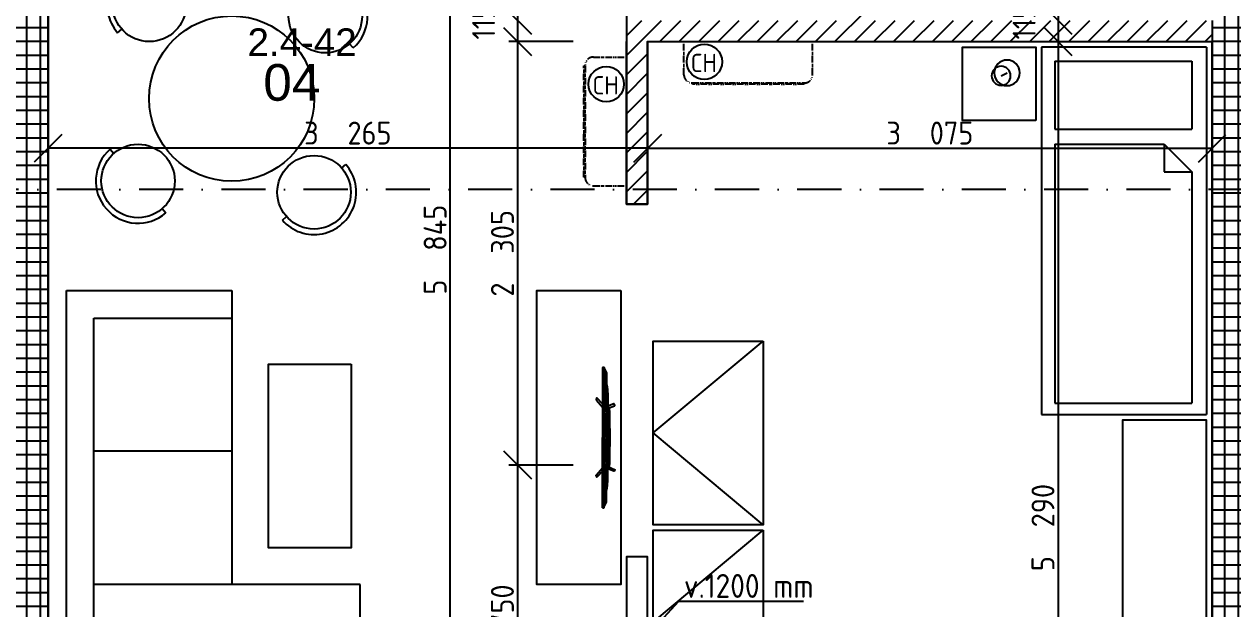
# Model space of a CAD drawing. Extents: x 4511820 to 5180432, y -1526536 to -944957.
# Drawn here: x 5136212 to 5142795, y -1210332 to -1207149 of the extents above; entities that cross this region are included whole.
import ezdxf

# ---------------------------------------------------------------- set-up
doc = ezdxf.new("R2010")
doc.units = 0
doc.header["$MEASUREMENT"] = 0
doc.linetypes.add('ACAD_ISO12W100', pattern=[22, 12, -3, 0.5, -3, 0.5, -3])
doc.linetypes.add('BODKOCIARKOVANA_3', pattern=[5.6, 3, -1.3, 0, -1.3])
doc.layers.get('0').update_dxf_attribs({"linetype": 'CONTINUOUS'})
doc.layers.get('Defpoints').update_dxf_attribs({"color": 61, "linetype": 'CONTINUOUS'})
for name, color, linetype in [('KÓTY', 4, 'CONTINUOUS'), ('MÚRY', 1, 'CONTINUOUS'), ('osi', 253, 'CONTINUOUS'), ('Plochy', 41, 'CONTINUOUS'), ('POPIS', 7, 'CONTINUOUS'), ('TENKÁ', 7, 'CONTINUOUS'), ('ZARIADENIE', 47, 'CONTINUOUS'), ('ZZ-chladenie', 133, 'CONTINUOUS'), ('ŠRAFY', 82, 'CONTINUOUS')]:
    doc.layers.add(name, color=color, linetype=linetype)
doc.styles.add('ARIAL', font='arial.ttf')
doc.styles.add('STYLE1', font='isocp.shx')
doc.dimstyles.new('STANDARD-50', dxfattribs={"dimtxt": 125, "dimasz": 150, "dimexe": 10, "dimexo": 200, "dimgap": 20, "dimtad": 1, "dimdsep": 46, "dimlunit": 6, "dimtxsty": 'STYLE1', "dimblk1": 'OBLIQUE', "dimblk2": 'OBLIQUE', "dimsah": 1, "dimcen": 2.5, "dimse1": 1, "dimse2": 1, "dimadec": 0, "dimazin": 0, "dimtfac": 1, "dimtmove": 1, "dimatfit": 3, "dimldrblk": 'OBLIQUE', "dimfxl": 1, "dimtolj": 1, "dimtzin": 0, "dimarcsym": 0})
pattern_1 = [(90, (-3307273.674, 579782.7), (-75, 1e-14), []), (180, (-3307273.674, 579782.7), (-1e-14, -75), [])]

# ---------------------------------------------------------------- blocks, each defined once
blk = doc.blocks.new('stol kruh')
at = {"layer": 'ZARIADENIE', "ltscale": 0.25}
for p, q in [((4441014, -1342243.9), (4441036.5, -1342224.1)), ((4441690.1, -1342287.3), (4441670.3, -1342264.8)), ((4440690.9, -1342527.6), (4440713.4, -1342507.8)), ((4441974.3, -1342610), (4441954.5, -1342587.5)), ((4440650.1, -1343161.8), (4440670, -1343184.3)), ((4441910.8, -1343263.8), (4441933.3, -1343244)), ((4440934.3, -1343484.5), (4440954.1, -1343507)), ((4441588.1, -1343548), (4441610.6, -1343528.2))]:
    blk.add_line(p, q, dxfattribs=at)
for centre, radius in [((4440863.7, -1342375.8), 200), ((4441822.3, -1342437.4), 200), ((4441312.2, -1342885.9), 450), ((4440802.1, -1343334.4), 200), ((4441760.7, -1343396), 200)]:
    blk.add_circle(centre, radius, dxfattribs=at)
for centre, start, end in [((4440863.7, -1342375.8), 41.28281, 221.28281), ((4441822.3, -1342437.4), 311.3675, 131.3675), ((4440802.1, -1343334.4), 131.3675, 311.3675), ((4441760.7, -1343396), 221.3675, 41.3675)]:
    blk.add_arc(centre, 230, start, end, dxfattribs=at)
blk = doc.blocks.new('SESACKA ROH1')
at = {"layer": 'ZARIADENIE', "color": 30, "ltscale": 0.25}
for p, q in [((4444944, -1318705.2), (4444944, -1317105.2)), ((4444944, -1317105.2), (4445844, -1317105.2)), ((4445094, -1318555.2), (4445094, -1317105.2)), ((4445844, -1317105.2), (4445844, -1317805.2)), ((4447444, -1317805.2), (4445844, -1317805.2)), ((4445844, -1317805.2), (4445844, -1318555.2)), ((4446569, -1317805.2), (4446569, -1318555.2)), ((4447294, -1318555.2), (4447294, -1317805.2)), ((4447444, -1318705.2), (4447444, -1317805.2)), ((4445094, -1318555.2), (4447294, -1318555.2)), ((4444944, -1318705.2), (4447444, -1318705.2))]:
    blk.add_line(p, q, dxfattribs=at)
at = {"layer": 'ZARIADENIE', "color": 45, "ltscale": 0.25}
blk.add_lwpolyline([(4447044, -1317155.2), (4446044, -1317155.2), (4446044, -1317605.2), (4447044, -1317605.2)], close=True, dxfattribs=at)
blk = doc.blocks.new('Tv06_top_cad-block.com')
at = {"color": 0}
for points in [[(-161.1, -3.4), (-173.3, 26.2, 0.359324), (-175.3, 27.3, 0.097501), (-182.8, 24.2, 0.350578), (-183.5, 22.1), (-171.1, -10.4)], [(161.1, -3.4), (173.3, 26.2, -0.359324), (175.3, 27.3, -0.097501), (182.8, 24.2, -0.350578), (183.5, 22.1), (171.1, -10.4)], [(-381.9, -38.8, -0.13121), (-383.2, -32.7, -0.169032), (-383, -32.3), (-381.8, -31.1, -0.205713), (-381.3, -30.9), (-378.5, -30.9, 0.118206), (-376.2, -30.4), (-351.4, -18.4, -0.105648), (-345.8, -17), (0, -17)], [(-339.3, -21.2), (-339.3, -21.2, 0.099639), (-344.3, -22.2), (-349.2, -24.6, 0.215889), (-350.7, -26.3, 0.476075), (-349.4, -28, 0.244765)], [(-295.5, -17), (-282, -15, -0.02037), (-255.8, -12, -0.012056), (-227.2, -10.7), (-169.3, -10.7)], [(-182.5, -38.8), (-214.4, -69.1, 0.250582), (-215, -71, 0.266718), (-214.3, -71.9, 0.084688)], [(-214.3, -71.9), (-207.3, -73.1, 0.211205), (-203.3, -72.1), (-165.2, -38.8)], [(-181.8, -17), (-178.5, -14, -0.213415), (-177.3, -13.6), (0, -13.6)], [(-172.1, -13.6, -0.072098), (-159.2, -3, -0.121861), (-158.4, -2.8)], [(-170.1, -10.6, -0.053076), (-160.2, -2.9), (-158.4, -2.8)], [(-147.6, -13.6), (-147.6, -7.5, -0.414214), (-147.4, -7.3), (-146.5, -7.3, -0.414214), (-146.3, -7.5), (-146.3, -13.6)], [(-146.8, -28, 0.414214), (-145, -26.2), (-145, -23, 0.414214), (-146.8, -21.2)], [(-143.9, -13.6), (-143.9, -7.5, -0.414214), (-143.7, -7.3), (-142.7, -7.3, -0.414214), (-142.6, -7.5), (-142.6, -13.6)], [(-140.2, -13.6), (-140.2, -7.5, -0.414214), (-140, -7.3), (-139, -7.3, -0.414214), (-138.8, -7.5), (-138.8, -13.6)], [(-136.4, -13.6), (-136.4, -7.5, -0.414214), (-136.3, -7.3), (-135.3, -7.3, -0.414214), (-135.1, -7.5), (-135.1, -13.6)], [(-132.7, -13.6), (-132.7, -7.5, -0.414214), (-132.5, -7.3), (-131.6, -7.3, -0.414214), (-131.4, -7.5), (-131.4, -13.6)], [(-128.8, -28, -0.414214), (-130.6, -26.2), (-130.6, -23, -0.414214), (-128.8, -21.2)], [(-129, -13.6), (-129, -7.5, -0.414214), (-128.8, -7.3), (-127.9, -7.3, -0.414214), (-127.7, -7.5), (-127.7, -13.6)], [(-125.3, -13.6), (-125.3, -7.5, -0.414214), (-125.1, -7.3), (-124.1, -7.3, -0.414214), (-124, -7.5), (-124, -13.6)], [(-121.6, -13.6), (-121.6, -7.5, -0.414214), (-121.4, -7.3), (-120.4, -7.3, -0.414214), (-120.2, -7.5), (-120.2, -13.6)], [(-117.8, -13.6), (-117.8, -7.5, -0.414214), (-117.7, -7.3), (-116.7, -7.3, -0.414214), (-116.5, -7.5), (-116.5, -13.6)], [(-114.1, -13.6), (-114.1, -7.5, -0.414214), (-113.9, -7.3), (-113, -7.3, -0.414214), (-112.8, -7.5), (-112.8, -13.6)], [(-110.4, -13.6), (-110.4, -7.5, -0.414214), (-110.2, -7.3), (-109.3, -7.3, -0.414214), (-109.1, -7.5), (-109.1, -13.6)], [(-106.7, -13.6), (-106.7, -7.5, -0.414214), (-106.5, -7.3), (-105.5, -7.3, -0.414214), (-105.4, -7.5), (-105.4, -13.6)], [(-103, -13.6), (-103, -7.5, -0.414214), (-102.8, -7.3), (-101.8, -7.3, -0.414214), (-101.6, -7.5), (-101.6, -13.6)], [(-99.2, -13.6), (-99.2, -7.5, -0.414214), (-99.1, -7.3), (-98.1, -7.3, -0.414214), (-97.9, -7.5), (-97.9, -13.6)], [(-95.5, -13.6), (-95.5, -7.5, -0.414214), (-95.3, -7.3), (-94.4, -7.3, -0.414214), (-94.2, -7.5), (-94.2, -13.6)], [(-91.8, -13.6), (-91.8, -7.5, -0.414214), (-91.6, -7.3), (-90.7, -7.3, -0.414214), (-90.5, -7.5), (-90.5, -13.6)], [(-88.1, -13.6), (-88.1, -7.5, -0.414214), (-87.9, -7.3), (-86.9, -7.3, -0.414214), (-86.8, -7.5), (-86.8, -13.6)], [(-84.4, -13.6), (-84.4, -7.5, -0.414214), (-84.2, -7.3), (-83.2, -7.3, -0.414214), (-83, -7.5), (-83, -13.6)], [(-80.6, -13.6), (-80.6, -7.5, -0.414214), (-80.5, -7.3), (-79.5, -7.3, -0.414214), (-79.3, -7.5), (-79.3, -13.6)], [(-76.9, -13.6), (-76.9, -7.5, -0.414214), (-76.7, -7.3), (-75.8, -7.3, -0.414214), (-75.6, -7.5), (-75.6, -13.6)], [(-73.2, -13.6), (-73.2, -7.5, -0.414214), (-73, -7.3), (-72.1, -7.3, -0.414214), (-71.9, -7.5), (-71.9, -13.6)], [(-69.5, -13.6), (-69.5, -7.5, -0.414214), (-69.3, -7.3), (-68.3, -7.3, -0.414214), (-68.2, -7.5), (-68.2, -13.6)], [(-65.8, -13.6), (-65.8, -7.5, -0.414214), (-65.6, -7.3), (-64.6, -7.3, -0.414214), (-64.4, -7.5), (-64.4, -13.6)], [(-62, -13.6), (-62, -7.5, -0.414214), (-61.9, -7.3), (-60.9, -7.3, -0.414214), (-60.7, -7.5), (-60.7, -13.6)], [(-58.3, -13.6), (-58.3, -7.5, -0.414214), (-58.1, -7.3), (-57.2, -7.3, -0.414214), (-57, -7.5), (-57, -13.6)], [(-54.6, -13.6), (-54.6, -7.5, -0.414214), (-54.4, -7.3), (-53.5, -7.3, -0.414214), (-53.3, -7.5), (-53.3, -13.6)], [(-50.9, -13.6), (-50.9, -7.5, -0.414214), (-50.7, -7.3), (-49.7, -7.3, -0.414214), (-49.6, -7.5), (-49.6, -13.6)], [(-47.2, -13.6), (-47.2, -7.5, -0.414214), (-47, -7.3), (-46, -7.3, -0.414214), (-45.8, -7.5), (-45.8, -13.6)], [(-43.4, -13.6), (-43.4, -7.5, -0.414214), (-43.3, -7.3), (-42.3, -7.3, -0.414214), (-42.1, -7.5), (-42.1, -13.6)], [(-39.7, -13.6), (-39.7, -7.5, -0.414214), (-39.5, -7.3), (-38.6, -7.3, -0.414214), (-38.4, -7.5), (-38.4, -13.6)], [(-36, -13.6), (-36, -7.5, -0.414214), (-35.8, -7.3), (-34.9, -7.3, -0.414214), (-34.7, -7.5), (-34.7, -13.6)], [(-32.3, -13.6), (-32.3, -7.5, -0.414214), (-32.1, -7.3), (-31.1, -7.3, -0.414214), (-31, -7.5), (-31, -13.6)], [(-28.6, -13.6), (-28.6, -7.5, -0.414214), (-28.4, -7.3), (-27.4, -7.3, -0.414214), (-27.2, -7.5), (-27.2, -13.6)], [(-24.8, -13.6), (-24.8, -7.5, -0.414214), (-24.7, -7.3), (-23.7, -7.3, -0.414214), (-23.5, -7.5), (-23.5, -13.6)], [(-21.1, -13.6), (-21.1, -7.5, -0.414214), (-20.9, -7.3), (-20, -7.3, -0.414214), (-19.8, -7.5), (-19.8, -13.6)], [(-17.4, -13.6), (-17.4, -7.5, -0.414214), (-17.2, -7.3), (-16.3, -7.3, -0.414214), (-16.1, -7.5), (-16.1, -13.6)], [(-13.7, -13.6), (-13.7, -7.5, -0.414214), (-13.5, -7.3), (-12.5, -7.3, -0.414214), (-12.4, -7.5), (-12.4, -13.6)], [(-10, -13.6), (-10, -7.5, -0.414214), (-9.8, -7.3), (-8.8, -7.3, -0.414214), (-8.6, -7.5), (-8.6, -13.6)], [(-10, -28, 0.414214), (-8.2, -26.2), (-8.2, -23, 0.414214), (-10, -21.2)], [(-6.2, -13.6), (-6.2, -7.5, -0.414214), (-6.1, -7.3), (-5.1, -7.3, -0.414214), (-4.9, -7.5), (-4.9, -13.6)], [(-2.5, -13.6), (-2.5, -7.5, -0.414214), (-2.3, -7.3), (-1.4, -7.3, -0.414214), (-1.2, -7.5), (-1.2, -13.6)], [(181.8, -17), (178.5, -14, 0.213415), (177.3, -13.6), (0, -13.6)], [(381.9, -38.8, 0.13121), (383.2, -32.7, 0.169032), (383, -32.3), (381.8, -31.1, 0.205713), (381.3, -30.9), (378.5, -30.9, -0.118206), (376.2, -30.4), (351.4, -18.4, 0.105648), (345.8, -17), (0, -17)], [(2.5, -13.6), (2.5, -7.5, 0.414214), (2.3, -7.3), (1.4, -7.3, 0.414214), (1.2, -7.5), (1.2, -13.6)], [(6.2, -13.6), (6.2, -7.5, 0.414214), (6.1, -7.3), (5.1, -7.3, 0.414214), (4.9, -7.5), (4.9, -13.6)], [(10, -28, -0.414214), (8.2, -26.2), (8.2, -23, -0.414214), (10, -21.2)], [(10, -13.6), (10, -7.5, 0.414214), (9.8, -7.3), (8.8, -7.3, 0.414214), (8.6, -7.5), (8.6, -13.6)], [(13.7, -13.6), (13.7, -7.5, 0.414214), (13.5, -7.3), (12.5, -7.3, 0.414214), (12.4, -7.5), (12.4, -13.6)], [(17.4, -13.6), (17.4, -7.5, 0.414214), (17.2, -7.3), (16.3, -7.3, 0.414214), (16.1, -7.5), (16.1, -13.6)], [(21.1, -13.6), (21.1, -7.5, 0.414214), (20.9, -7.3), (20, -7.3, 0.414214), (19.8, -7.5), (19.8, -13.6)], [(24.8, -13.6), (24.8, -7.5, 0.414214), (24.7, -7.3), (23.7, -7.3, 0.414214), (23.5, -7.5), (23.5, -13.6)], [(28.6, -13.6), (28.6, -7.5, 0.414214), (28.4, -7.3), (27.4, -7.3, 0.414214), (27.2, -7.5), (27.2, -13.6)], [(32.3, -13.6), (32.3, -7.5, 0.414214), (32.1, -7.3), (31.1, -7.3, 0.414214), (31, -7.5), (31, -13.6)], [(36, -13.6), (36, -7.5, 0.414214), (35.8, -7.3), (34.9, -7.3, 0.414214), (34.7, -7.5), (34.7, -13.6)], [(39.7, -13.6), (39.7, -7.5, 0.414214), (39.5, -7.3), (38.6, -7.3, 0.414214), (38.4, -7.5), (38.4, -13.6)], [(43.4, -13.6), (43.4, -7.5, 0.414214), (43.3, -7.3), (42.3, -7.3, 0.414214), (42.1, -7.5), (42.1, -13.6)], [(47.2, -13.6), (47.2, -7.5, 0.414214), (47, -7.3), (46, -7.3, 0.414214), (45.8, -7.5), (45.8, -13.6)], [(50.9, -13.6), (50.9, -7.5, 0.414214), (50.7, -7.3), (49.7, -7.3, 0.414214), (49.6, -7.5), (49.6, -13.6)], [(54.6, -13.6), (54.6, -7.5, 0.414214), (54.4, -7.3), (53.5, -7.3, 0.414214), (53.3, -7.5), (53.3, -13.6)], [(58.3, -13.6), (58.3, -7.5, 0.414214), (58.1, -7.3), (57.2, -7.3, 0.414214), (57, -7.5), (57, -13.6)], [(62, -13.6), (62, -7.5, 0.414214), (61.9, -7.3), (60.9, -7.3, 0.414214), (60.7, -7.5), (60.7, -13.6)], [(65.8, -13.6), (65.8, -7.5, 0.414214), (65.6, -7.3), (64.6, -7.3, 0.414214), (64.4, -7.5), (64.4, -13.6)], [(69.5, -13.6), (69.5, -7.5, 0.414214), (69.3, -7.3), (68.3, -7.3, 0.414214), (68.2, -7.5), (68.2, -13.6)], [(73.2, -13.6), (73.2, -7.5, 0.414214), (73, -7.3), (72.1, -7.3, 0.414214), (71.9, -7.5), (71.9, -13.6)], [(76.9, -13.6), (76.9, -7.5, 0.414214), (76.7, -7.3), (75.8, -7.3, 0.414214), (75.6, -7.5), (75.6, -13.6)], [(80.6, -13.6), (80.6, -7.5, 0.414214), (80.5, -7.3), (79.5, -7.3, 0.414214), (79.3, -7.5), (79.3, -13.6)], [(84.4, -13.6), (84.4, -7.5, 0.414214), (84.2, -7.3), (83.2, -7.3, 0.414214), (83, -7.5), (83, -13.6)], [(88.1, -13.6), (88.1, -7.5, 0.414214), (87.9, -7.3), (86.9, -7.3, 0.414214), (86.8, -7.5), (86.8, -13.6)], [(91.8, -13.6), (91.8, -7.5, 0.414214), (91.6, -7.3), (90.7, -7.3, 0.414214), (90.5, -7.5), (90.5, -13.6)], [(95.5, -13.6), (95.5, -7.5, 0.414214), (95.3, -7.3), (94.4, -7.3, 0.414214), (94.2, -7.5), (94.2, -13.6)], [(99.2, -13.6), (99.2, -7.5, 0.414214), (99.1, -7.3), (98.1, -7.3, 0.414214), (97.9, -7.5), (97.9, -13.6)], [(103, -13.6), (103, -7.5, 0.414214), (102.8, -7.3), (101.8, -7.3, 0.414214), (101.6, -7.5), (101.6, -13.6)], [(106.7, -13.6), (106.7, -7.5, 0.414214), (106.5, -7.3), (105.5, -7.3, 0.414214), (105.4, -7.5), (105.4, -13.6)], [(110.4, -13.6), (110.4, -7.5, 0.414214), (110.2, -7.3), (109.3, -7.3, 0.414214), (109.1, -7.5), (109.1, -13.6)], [(114.1, -13.6), (114.1, -7.5, 0.414214), (113.9, -7.3), (113, -7.3, 0.414214), (112.8, -7.5), (112.8, -13.6)], [(117.8, -13.6), (117.8, -7.5, 0.414214), (117.7, -7.3), (116.7, -7.3, 0.414214), (116.5, -7.5), (116.5, -13.6)], [(121.6, -13.6), (121.6, -7.5, 0.414214), (121.4, -7.3), (120.4, -7.3, 0.414214), (120.2, -7.5), (120.2, -13.6)], [(125.3, -13.6), (125.3, -7.5, 0.414214), (125.1, -7.3), (124.1, -7.3, 0.414214), (124, -7.5), (124, -13.6)], [(129, -13.6), (129, -7.5, 0.414214), (128.8, -7.3), (127.9, -7.3, 0.414214), (127.7, -7.5), (127.7, -13.6)], [(128.8, -28, 0.414214), (130.6, -26.2), (130.6, -23, 0.414214), (128.8, -21.2)], [(132.7, -13.6), (132.7, -7.5, 0.414214), (132.5, -7.3), (131.6, -7.3, 0.414214), (131.4, -7.5), (131.4, -13.6)], [(136.4, -13.6), (136.4, -7.5, 0.414214), (136.3, -7.3), (135.3, -7.3, 0.414214), (135.1, -7.5), (135.1, -13.6)], [(140.2, -13.6), (140.2, -7.5, 0.414214), (140, -7.3), (139, -7.3, 0.414214), (138.8, -7.5), (138.8, -13.6)], [(143.9, -13.6), (143.9, -7.5, 0.414214), (143.7, -7.3), (142.7, -7.3, 0.414214), (142.6, -7.5), (142.6, -13.6)], [(146.8, -28, -0.414214), (145, -26.2), (145, -23, -0.414214), (146.8, -21.2)], [(147.6, -13.6), (147.6, -7.5, 0.414214), (147.4, -7.3), (146.5, -7.3, 0.414214), (146.3, -7.5), (146.3, -13.6)], [(172.1, -13.6, 0.072098), (159.2, -3, 0.121861), (158.4, -2.8)], [(170.1, -10.6, 0.053076), (160.2, -2.9), (158.4, -2.8)], [(214.3, -71.9), (207.3, -73.1, -0.211205), (203.3, -72.1), (165.2, -38.8)], [(295.5, -17), (282, -15, 0.02037), (255.8, -12, 0.012056), (227.2, -10.7), (169.3, -10.7)], [(182.5, -38.8), (214.4, -69.1, -0.250582), (215, -71, -0.266718), (214.3, -71.9, -0.084688)], [(339.3, -21.2), (339.3, -21.2, -0.099639), (344.3, -22.2), (349.2, -24.6, -0.215889), (350.7, -26.3, -0.476075), (349.4, -28, -0.244765)]]:
    blk.add_lwpolyline(points, format="xyb", dxfattribs=at)
for points in [[(-381.9, -38.8), (0, -38.8)], [(-378.5, -30.9), (0, -30.9)], [(-349.4, -28), (-146.8, -28)], [(-339.3, -21.2), (-146.8, -21.2)], [(-158.6, -6.5), (0, -6.5)], [(-128.8, -21.2), (-10, -21.2)], [(-128.8, -28), (-10, -28)], [(158.6, -6.5), (0, -6.5)], [(378.5, -30.9), (0, -30.9)], [(381.9, -38.8), (0, -38.8)], [(128.8, -21.2), (10, -21.2)], [(128.8, -28), (10, -28)], [(339.3, -21.2), (146.8, -21.2)], [(349.4, -28), (146.8, -28)]]:
    blk.add_lwpolyline(points, dxfattribs=at)
for centre, radius, start, end in [((0, -4564), 4564, 90, 91.98925), ((0, -4564), 4564, 88.01075, 90), ((-170.5, -10.1), 0.6, 200.97838, 314.02949), ((170.5, -10.1), 0.6, 225.97051, 339.02162)]:
    blk.add_arc(centre, radius, start, end, dxfattribs=at)
blk = doc.blocks.new('TV')
at = {"layer": 'ZARIADENIE', "color": 8}
blk.add_blockref('Tv06_top_cad-block.com', (4448198.7, -1316337.8), dxfattribs=at)
blk = doc.blocks.new('JEDNOPOSTEL')
at = {"layer": 'ZARIADENIE', "ltscale": 0.25}
for p, q in [((4449069, -1322230.2), (4447069, -1322230.2)), ((4447069, -1323130.2), (4447069, -1322230.2)), ((4449069, -1322230.2), (4449069, -1323130.2)), ((4449069, -1323130.2), (4447069, -1323130.2)), ((4448913, -1323349.6), (4448929.1, -1323317.4))]:
    blk.add_line(p, q, dxfattribs=at)
at = {"layer": 'ZARIADENIE', "color": 76, "ltscale": 0.25}
for p, q in [((4448390.6, -1322311.3), (4447130.6, -1322311.3)), ((4447130.6, -1323056.9), (4447130.6, -1322311.3)), ((4448540.6, -1322461.3), (4448390.6, -1322311.3)), ((4448390.6, -1322461.3), (4448390.6, -1322311.3)), ((4448992.6, -1322311.3), (4448623.3, -1322311.3)), ((4448623.3, -1323056.9), (4448623.3, -1322311.3)), ((4448992.6, -1323056.9), (4448992.6, -1322311.3)), ((4448540.6, -1322461.3), (4448390.6, -1322461.3)), ((4448540.6, -1323056.9), (4448540.6, -1322461.3)), ((4448540.6, -1323056.9), (4447130.6, -1323056.9)), ((4448992.6, -1323056.9), (4448623.3, -1323056.9))]:
    blk.add_line(p, q, dxfattribs=at)
at = {"layer": 'ZARIADENIE'}
blk.add_lwpolyline([(4448669, -1323160.2), (4448669, -1323560.2), (4449069, -1323560.2), (4449069, -1323160.2)], close=True, dxfattribs=at)
at = {"layer": 'ZARIADENIE', "ltscale": 0.25}
for centre, radius in [((4448929.1, -1323317.4), 69.7), ((4448913, -1323349.6), 51.9)]:
    blk.add_circle(centre, radius, dxfattribs=at)
blk = doc.blocks.new('SKRINA')
at = {"layer": 'ZARIADENIE'}
for p, q in [((4449069, -1324645.2), (4448469, -1324145.2)), ((4448469, -1325145.2), (4449069, -1324645.2))]:
    blk.add_line(p, q, dxfattribs=at)
blk.add_lwpolyline([(4448469, -1324145.2), (4448469, -1325145.2), (4449069, -1325145.2), (4449069, -1324145.2)], close=True, dxfattribs=at)
blk = doc.blocks.new('chlad2')
at = {"layer": 'ZZ-chladenie', "linetype": 'ACAD_ISO12W100', "ltscale": 3}
for p, q in [((5102412.5, -1105747.3), (5102592.5, -1105747.3)), ((5102412.5, -1106448.4), (5102592.5, -1106448.4))]:
    blk.add_line(p, q, dxfattribs=at)
blk.add_lwpolyline([(5102367.5, -1106402), (5102360.8, -1106402), (5102360.8, -1105794.8), (5102367.5, -1105794.8)], close=True, dxfattribs=at)
for centre, start, end in [((5102412.5, -1105792.3), 90, 180), ((5102412.5, -1106403.4), 180, 270)]:
    blk.add_arc(centre, 45, start, end, dxfattribs=at)
blk = doc.blocks.new('_OBLIQUE')
at = {"color": 0, "linetype": 'ByBlock'}
blk.add_line((-0.5, -0.5), (0.5, 0.5), dxfattribs=at)
blk = doc.blocks.new('*D28359')
at = {"layer": 'Defpoints', "color": 0}
for p in [(5139310.5, -1206154.2), (5138899.5, -1207129.2), (5139310.5, -1207129.2)]:
    blk.add_point(p, dxfattribs=at)
at = {"layer": 'KÓTY', "color": 0, "lineweight": -2}
blk.add_line((5138899.5, -1206154.2), (5138899.5, -1207129.2), dxfattribs=at)
at = {"layer": 'KÓTY', "color": 0, "linetype": 'ByBlock', "lineweight": -2, "xscale": 150, "yscale": 150, "zscale": 150}
for p, rotation in [((5138899.5, -1206154.2), 90), ((5138899.5, -1207129.2), 270)]:
    blk.add_blockref('_OBLIQUE', p, dxfattribs=dict(at, rotation=rotation))
at = {"layer": 'KÓTY', "color": 0, "insert": (5138817, -1206641.7), "char_height": 125, "attachment_point": 5, "rotation": 90, "style": 'STYLE1'}
blk.add_mtext('\\A1;975', dxfattribs=at)
blk = doc.blocks.new('*D28360')
at = {"layer": 'Defpoints', "color": 0}
for p in [(5139310.5, -1207129.2), (5138899.5, -1207244.2), (5139310.5, -1207244.2)]:
    blk.add_point(p, dxfattribs=at)
at = {"layer": 'KÓTY', "color": 0, "lineweight": -2}
blk.add_line((5138899.5, -1207129.2), (5138899.5, -1207244.2), dxfattribs=at)
at = {"layer": 'KÓTY', "color": 0, "linetype": 'ByBlock', "lineweight": -2, "xscale": 150, "yscale": 150, "zscale": 150}
for p, rotation in [((5138899.5, -1207129.2), 90), ((5138899.5, -1207244.2), 270)]:
    blk.add_blockref('_OBLIQUE', p, dxfattribs=dict(at, rotation=rotation))
at = {"layer": 'KÓTY', "color": 0, "insert": (5138714.5, -1207136), "char_height": 125, "attachment_point": 5, "rotation": 90, "style": 'STYLE1'}
blk.add_mtext('\\A1;115', dxfattribs=at)
blk = doc.blocks.new('*D28361')
at = {"layer": 'Defpoints', "color": 0}
for p in [(5139310.5, -1207244.2), (5138899.5, -1209549.2), (5139368, -1209549.2)]:
    blk.add_point(p, dxfattribs=at)
at = {"layer": 'KÓTY', "color": 0, "lineweight": -2}
blk.add_line((5138899.5, -1207244.2), (5138899.5, -1209549.2), dxfattribs=at)
at = {"layer": 'KÓTY', "color": 0, "linetype": 'ByBlock', "lineweight": -2, "xscale": 150, "yscale": 150, "zscale": 150}
for p, rotation in [((5138899.5, -1207244.2), 90), ((5138899.5, -1209549.2), 270)]:
    blk.add_blockref('_OBLIQUE', p, dxfattribs=dict(at, rotation=rotation))
at = {"layer": 'KÓTY', "color": 0, "insert": (5138817, -1208396.7), "char_height": 125, "attachment_point": 5, "rotation": 90, "style": 'STYLE1'}
blk.add_mtext('\\A1;2ﾠ305', dxfattribs=at)
blk = doc.blocks.new('*D28362')
at = {"layer": 'Defpoints', "color": 0}
for p in [(5139368, -1209549.2), (5138899.5, -1211299.2), (5139310.5, -1211299.2)]:
    blk.add_point(p, dxfattribs=at)
at = {"layer": 'KÓTY', "color": 0, "lineweight": -2}
blk.add_line((5138899.5, -1209549.2), (5138899.5, -1211299.2), dxfattribs=at)
at = {"layer": 'KÓTY', "color": 0, "linetype": 'ByBlock', "lineweight": -2, "xscale": 150, "yscale": 150, "zscale": 150}
for p, rotation in [((5138899.5, -1209549.2), 90), ((5138899.5, -1211299.2), 270)]:
    blk.add_blockref('_OBLIQUE', p, dxfattribs=dict(at, rotation=rotation))
at = {"layer": 'KÓTY', "color": 0, "insert": (5138817, -1210424.2), "char_height": 125, "attachment_point": 5, "rotation": 90, "style": 'STYLE1'}
blk.add_mtext('\\A1;1ﾠ750', dxfattribs=at)
blk = doc.blocks.new('*D28364')
at = {"layer": 'Defpoints', "color": 0}
for p in [(5138533, -1205454.2), (5138533, -1205454.2), (5138533, -1211299.2)]:
    blk.add_point(p, dxfattribs=at)
at = {"layer": 'KÓTY', "color": 0, "lineweight": -2}
blk.add_line((5138533, -1211299.2), (5138533, -1205454.2), dxfattribs=at)
at = {"layer": 'KÓTY', "color": 0, "linetype": 'ByBlock', "lineweight": -2, "xscale": 150, "yscale": 150, "zscale": 150}
for p, rotation in [((5138533, -1205454.2), 90), ((5138533, -1211299.2), 270)]:
    blk.add_blockref('_OBLIQUE', p, dxfattribs=dict(at, rotation=rotation))
at = {"layer": 'KÓTY', "color": 0, "insert": (5138450.5, -1208376.7), "char_height": 125, "attachment_point": 5, "rotation": 90, "style": 'STYLE1'}
blk.add_mtext('\\A1;5ﾠ845', dxfattribs=at)
blk = doc.blocks.new('*D28402')
at = {"layer": 'Defpoints', "color": 0}
for p in [(5142682.5, -1204879.2), (5141843.5, -1207129.2), (5142682.5, -1207129.2)]:
    blk.add_point(p, dxfattribs=at)
at = {"layer": 'KÓTY', "color": 0, "lineweight": -2}
blk.add_line((5141843.5, -1204879.2), (5141843.5, -1207129.2), dxfattribs=at)
at = {"layer": 'KÓTY', "color": 0, "linetype": 'ByBlock', "lineweight": -2, "xscale": 150, "yscale": 150, "zscale": 150}
for p, rotation in [((5141843.5, -1204879.2), 90), ((5141843.5, -1207129.2), 270)]:
    blk.add_blockref('_OBLIQUE', p, dxfattribs=dict(at, rotation=rotation))
at = {"layer": 'KÓTY', "color": 0, "insert": (5141761, -1206004.2), "char_height": 125, "attachment_point": 5, "rotation": 90, "style": 'STYLE1'}
blk.add_mtext('\\A1;2ﾠ250', dxfattribs=at)
blk = doc.blocks.new('*D28403')
at = {"layer": 'Defpoints', "color": 0}
for p in [(5142682.5, -1207129.2), (5141843.5, -1207244.2), (5142682.5, -1207244.2)]:
    blk.add_point(p, dxfattribs=at)
at = {"layer": 'KÓTY', "color": 0, "lineweight": -2}
blk.add_line((5141843.5, -1207129.2), (5141843.5, -1207244.2), dxfattribs=at)
at = {"layer": 'KÓTY', "color": 0, "linetype": 'ByBlock', "lineweight": -2, "xscale": 150, "yscale": 150, "zscale": 150}
for p, rotation in [((5141843.5, -1207129.2), 90), ((5141843.5, -1207244.2), 270)]:
    blk.add_blockref('_OBLIQUE', p, dxfattribs=dict(at, rotation=rotation))
at = {"layer": 'KÓTY', "color": 0, "insert": (5141658.5, -1207136), "char_height": 125, "attachment_point": 5, "rotation": 90, "style": 'STYLE1'}
blk.add_mtext('\\A1;115', dxfattribs=at)
blk = doc.blocks.new('*D28404')
at = {"layer": 'Defpoints', "color": 0}
for p in [(5142682.5, -1207244.2), (5141843.5, -1212534.2), (5142682.5, -1212534.2)]:
    blk.add_point(p, dxfattribs=at)
at = {"layer": 'KÓTY', "color": 0, "lineweight": -2}
blk.add_line((5141843.5, -1207244.2), (5141843.5, -1212534.2), dxfattribs=at)
at = {"layer": 'KÓTY', "color": 0, "linetype": 'ByBlock', "lineweight": -2, "xscale": 150, "yscale": 150, "zscale": 150}
for p, rotation in [((5141843.5, -1207244.2), 90), ((5141843.5, -1212534.2), 270)]:
    blk.add_blockref('_OBLIQUE', p, dxfattribs=dict(at, rotation=rotation))
at = {"layer": 'KÓTY', "color": 0, "insert": (5141761, -1209889.2), "char_height": 125, "attachment_point": 5, "rotation": 90, "style": 'STYLE1'}
blk.add_mtext('\\A1;5ﾠ290', dxfattribs=at)
blk = doc.blocks.new('*D28405')
at = {"layer": 'Defpoints', "color": 0}
for p in [(5139607.5, -1207244.2), (5142682.5, -1207244.2), (5142682.5, -1207824.5)]:
    blk.add_point(p, dxfattribs=at)
at = {"layer": 'KÓTY', "color": 0, "lineweight": -2}
blk.add_line((5139607.5, -1207824.5), (5142682.5, -1207824.5), dxfattribs=at)
at = {"layer": 'KÓTY', "color": 0, "linetype": 'ByBlock', "lineweight": -2, "xscale": 150, "yscale": 150, "zscale": 150, "rotation": 180}
blk.add_blockref('_OBLIQUE', (5139607.5, -1207824.5), dxfattribs=at)
at = {"layer": 'KÓTY', "color": 0, "linetype": 'ByBlock', "lineweight": -2, "xscale": 150, "yscale": 150, "zscale": 150}
blk.add_blockref('_OBLIQUE', (5142682.5, -1207824.5), dxfattribs=at)
at = {"layer": 'KÓTY', "color": 0, "insert": (5141145, -1207742), "char_height": 125, "attachment_point": 5, "style": 'STYLE1'}
blk.add_mtext('\\A1;3ﾠ075', dxfattribs=at)
blk = doc.blocks.new('*D28406')
at = {"layer": 'Defpoints', "color": 0}
for p in [(5136342.5, -1207244.2), (5139607.5, -1207244.2), (5136342.5, -1207824.5)]:
    blk.add_point(p, dxfattribs=at)
at = {"layer": 'KÓTY', "color": 0, "lineweight": -2}
blk.add_line((5139607.5, -1207824.5), (5136342.5, -1207824.5), dxfattribs=at)
at = {"layer": 'KÓTY', "color": 0, "linetype": 'ByBlock', "lineweight": -2, "xscale": 150, "yscale": 150, "zscale": 150, "rotation": 180}
blk.add_blockref('_OBLIQUE', (5136342.5, -1207824.5), dxfattribs=at)
at = {"layer": 'KÓTY', "color": 0, "linetype": 'ByBlock', "lineweight": -2, "xscale": 150, "yscale": 150, "zscale": 150}
blk.add_blockref('_OBLIQUE', (5139607.5, -1207824.5), dxfattribs=at)
at = {"layer": 'KÓTY', "color": 0, "insert": (5137975, -1207742), "char_height": 125, "attachment_point": 5, "style": 'STYLE1'}
blk.add_mtext('\\A1;3ﾠ265', dxfattribs=at)

msp = doc.modelspace()

# ---------------------------------------------------------------- hatches: boundary and pattern name
at = {"layer": 'ŠRAFY', "ltscale": 0.25}
h = msp.add_hatch(dxfattribs=at)
h.set_pattern_fill('ANSI37', color=256, scale=600, angle=45)
h.set_pattern_definition(pattern_1)
h.paths.add_polyline_path([(5147482.5, -1210349.226), (5147482.5, -1210234.226), (5146212.5, -1210234.226), (5146097.5, -1210234.226), (5145097.5, -1210234.226), (5144982.5, -1210234.226), (5142982.5, -1210234.226), (5142982.5, -1208499.226), (5142982.5, -1208384.226), (5142982.5, -1207374.226), (5142982.5, -1207234.226), (5142982.5, -1199614.226), (5142682.5, -1199614.226), (5142682.5, -1203649.226), (5142682.5, -1203764.226), (5142682.5, -1204764.226), (5142682.5, -1204879.226), (5142682.5, -1207129.226), (5142682.5, -1207244.226), (5142682.5, -1212534.226), (5142982.5, -1212534.226), (5142982.5, -1210534.226), (5147232.5, -1210534.226), (5147482.5, -1210534.226)])
h = msp.add_hatch(dxfattribs=at)
h.set_pattern_fill('ANSI37', color=256, scale=600, angle=45)
h.set_pattern_definition(pattern_1)
h.paths.add_polyline_path([(5136342.5, -1211299.226), (5136342.5, -1206054.226), (5136342.5, -1205454.226), (5136342.5, -1205314.226), (5136342.5, -1204739.226), (5136342.5, -1204659.226), (5136157.5, -1204659.226), (5136157.5, -1204564.226), (5136042.5, -1204564.226), (5136042.5, -1204614.226), (5136042.5, -1204729.226), (5136042.5, -1207004.226), (5136042.5, -1207029.226), (5136042.5, -1207144.226), (5136042.5, -1208044.226), (5136042.5, -1208144.226), (5136042.5, -1208259.226), (5136042.5, -1212534.226), (5136342.5, -1212534.226), (5136342.5, -1211474.226)])
h = msp.add_hatch(dxfattribs=at)
h.set_pattern_fill('ANSI31', color=256, scale=600, style=0)
h.set_pattern_definition([(45, (515270.5, 214751.965), (-53.0330086, 53.0330086), [])])
h.paths.add_polyline_path([(5142682.5, -1207244.226), (5142682.5, -1207129.226), (5140797.5, -1207129.226), (5140797.5, -1206329.226), (5140797.5, -1206224.226), (5140797.5, -1206214.226), (5140682.5, -1206214.226), (5140682.5, -1206224.226), (5140682.5, -1207129.226), (5139492.5, -1207129.226), (5139492.5, -1207244.226), (5139492.5, -1207328.116), (5139492.5, -1208029.226), (5139492.5, -1208129.226), (5139607.5, -1208129.226), (5139607.5, -1207244.226), (5139805.396, -1207244.226), (5140506.506, -1207244.226)])

# ---------------------------------------------------------------- linework, layer by layer
at = {"layer": 'KÓTY', "ltscale": 0.25}
for p, q in [((5139201.903, -1207244.226), (5138851.903, -1207244.226)), ((5139202.403, -1209549.226), (5138852.403, -1209549.226))]:
    msp.add_line(p, q, dxfattribs=at)
at = {"layer": 'KÓTY', "ltscale": 25}
msp.add_line((5139492.5, -1207877.938), (5139492.5, -1207527.938), dxfattribs=at)
at = {"layer": 'KÓTY'}
for p, q in [((5139550, -1210537.726), (5139778, -1210290.726)), ((5139778, -1210290.726), (5140457.5, -1210290.726))]:
    msp.add_line(p, q, dxfattribs=at)
at = {"layer": 'MÚRY'}
for p, q in [((5136342.5, -1205454.226), (5136342.5, -1211299.226)), ((5139492.5, -1207129.226), (5139492.5, -1207244.226)), ((5142682.5, -1212534.226), (5142682.5, -1207244.226))]:
    msp.add_line(p, q, dxfattribs=at)
at = {"layer": 'MÚRY', "ltscale": 0.25}
for p, q in [((5139492.5, -1208129.226), (5139492.5, -1207244.226)), ((5139607.5, -1207244.226), (5142682.5, -1207244.226)), ((5139607.5, -1207244.226), (5139607.5, -1208129.226)), ((5139607.5, -1208129.226), (5139492.5, -1208129.226))]:
    msp.add_line(p, q, dxfattribs=at)
at = {"layer": 'osi', "linetype": 'BODKOCIARKOVANA_3', "ltscale": 80}
msp.add_line((5157242.5, -1208049.226), (5093572.5, -1208049.226), dxfattribs=at)
at = {"layer": 'Plochy'}
msp.add_lwpolyline([(5136342.5, -1205454.226), (5139492.5, -1205454.226), (5139492.5, -1208129.226), (5139607.5, -1208129.226), (5139607.5, -1207244.226), (5142682.5, -1207244.226), (5142682.5, -1212534.226), (5139607.5, -1212534.226), (5139607.5, -1210049.226), (5139492.5, -1210049.226), (5139492.5, -1211299.226), (5136342.5, -1211299.226)], close=True, dxfattribs=at)
at = {"layer": 'TENKÁ'}
for p, q in [((5142682.5, -1207129.226), (5142682.5, -1207244.226)), ((5139607.5, -1210049.226), (5139492.5, -1210049.226)), ((5139492.5, -1210049.226), (5139492.5, -1211299.226)), ((5139607.5, -1211299.226), (5139607.5, -1210049.226))]:
    msp.add_line(p, q, dxfattribs=at)
at = {"layer": 'ZARIADENIE', "color": 45, "ltscale": 0.25}
for points in [[(5139462.5, -1208599.226), (5139462.5, -1210199.226), (5139004.733, -1210199.226), (5139004.733, -1208599.226)], [(5142652.5, -1210904.226), (5142652.5, -1209304.226), (5142194.733, -1209304.226), (5142194.733, -1210904.226)]]:
    msp.add_lwpolyline(points, close=True, dxfattribs=at)
at = {"layer": 'ZZ-chladenie'}
for centre in [(5139917.016, -1207354.043), (5139382.243, -1207475.692)]:
    msp.add_circle(centre, 96, dxfattribs=at)

# ---------------------------------------------------------------- block references
at = {"layer": 'Plochy', "color": 2, "xscale": -1, "rotation": 270}
for name, p in [('SESACKA ROH1', (6455147.691, -5656043.226)), ('TV', (6455739.159, -5657597.944))]:
    msp.add_blockref(name, p, dxfattribs=at)
at = {"layer": 'ZARIADENIE'}
msp.add_blockref('stol kruh', (696030.28, 135331.671), dxfattribs=at)
at = {"layer": 'ZARIADENIE', "color": 2, "xscale": -1, "rotation": 269.9999999999999}
msp.add_blockref('JEDNOPOSTEL', (6464882.691, -5656343.226), dxfattribs=at)
at = {"layer": 'ZARIADENIE', "color": 2, "xscale": -1}
for p in [(9588706.5, 115270.965), (9588706.5, 114240.965)]:
    msp.add_blockref('SKRINA', p, dxfattribs=at)
at = {"layer": 'ZZ-chladenie', "rotation": 90}
msp.add_blockref('chlad2', (4034058.09, -6309836.726), dxfattribs=at)
at = {"layer": 'ZZ-chladenie'}
msp.add_blockref('chlad2', (36900, -101580.81), dxfattribs=at)

# ---------------------------------------------------------------- texts
at = {"layer": 'POPIS', "lineweight": 40, "ltscale": 0.25, "style": 'ARIAL'}
for s, height, p in [('2.4-42', 150, (5137428.911, -1207322.114)), ('04', 200, (5137514.687, -1207566.153))]:
    msp.add_text(s, height=height, dxfattribs=at).set_placement(p)
at = {"layer": 'TENKÁ', "linetype": 'Continuous', "style": 'STYLE1'}
msp.add_text('v.1200 mm', height=130, dxfattribs=at).set_placement((5139805.372, -1210272.143))
at = {"layer": 'ZZ-chladenie', "style": 'STYLE1'}
for p in [(5139842.388, -1207410.242), (5139307.615, -1207531.891)]:
    msp.add_text('CH', height=100, dxfattribs=at).set_placement(p)

# ---------------------------------------------------------------- dimensions: what is measured, and where the dimension line sits
at = {"layer": 'KÓTY'}
for base, p1, p2, picture, middle in [((5141843.5, -1207129.226), (5142682.5, -1204879.226), (5142682.5, -1207129.226), '*D28402', (5141760.957, -1206004.226)), ((5138533, -1205454.226), (5138533, -1211299.226), (5138533, -1205454.226), '*D28364', (5138450.457, -1208376.726)), ((5138899.5, -1207129.226), (5139310.5, -1206154.226), (5139310.5, -1207129.226), '*D28359', (5138817, -1206641.726)), ((5138899.5, -1207244.226), (5139310.5, -1207129.226), (5139310.5, -1207244.226), '*D28360', (5138714.5, -1207135.976)), ((5141843.5, -1207244.226), (5142682.5, -1207129.226), (5142682.5, -1207244.226), '*D28403', (5141658.5, -1207135.976)), ((5138899.5, -1209549.226), (5139310.5, -1207244.226), (5139368, -1209549.226), '*D28361', (5138816.957, -1208396.726)), ((5141843.5, -1212534.226), (5142682.5, -1207244.226), (5142682.5, -1212534.226), '*D28404', (5141760.957, -1209889.226)), ((5138899.5, -1211299.226), (5139368, -1209549.226), (5139310.5, -1211299.226), '*D28362', (5138816.957, -1210424.226))]:
    dim = msp.add_linear_dim(base=base, p1=p1, p2=p2, angle=90, dimstyle='STANDARD-50', dxfattribs=at)
    dim.commit()
    dim.dimension.update_dxf_attribs({"geometry": picture, "text_midpoint": middle})
for base, p2, picture, middle in [((5136342.5, -1207824.535), (5136342.5, -1207244.226), '*D28406', (5137975, -1207741.992)), ((5142682.5, -1207824.535), (5142682.5, -1207244.226), '*D28405', (5141145, -1207741.992))]:
    dim = msp.add_linear_dim(base=base, p1=(5139607.5, -1207244.226), p2=p2, dimstyle='STANDARD-50', dxfattribs=at)
    dim.commit()
    dim.dimension.update_dxf_attribs({"geometry": picture, "text_midpoint": middle})

doc.saveas('drawing.dxf')
